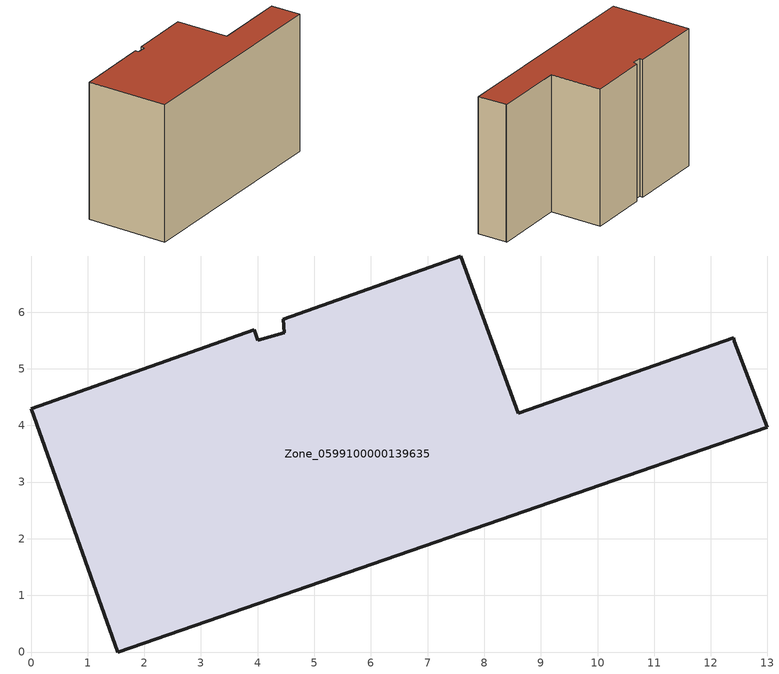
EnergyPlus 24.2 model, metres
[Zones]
Zone_0599100000139635
 floor ground (C_G): 12.4,5.55 12.42,5.48 13,3.97 1.53,0 0,4.29 3.94,5.69 4,5.5 4.47,5.63 4.45,5.87 7.59,6.99 8.6,4.21 z0
 wall outside (C_F): 0,4.29 1.53,0 13,3.97 12.42,5.48 12.4,5.55 8.6,4.21 7.59,6.99 4.45,5.87 4.47,5.63 4,5.5 3.94,5.69 0,4.29 z0:7.74
 roof outside (C_R): 12.42,5.48 12.4,5.55 8.6,4.21 7.59,6.99 4.45,5.87 4.47,5.63 4,5.5 3.94,5.69 0,4.29 1.53,0 13,3.97 z7.74
[BUILDING]
Pand.0599100000139635: North Axis=0; Terrain=City; Loads Convergence Tolerance Value=0.04; Temperature Convergence Tolerance Value=0.4; Solar Distribution=FullExterior; Maximum Number of Warmup Days=25; Minimum Number of Warmup Days=1
[Site:Location]
Rotterdam.The.Hague.AP_ZH_NLD Design_Conditions: Latitude=51.96; Longitude=4.45; Time Zone=1; Elevation=-4.5
[SITE:GROUNDTEMPERATURE:BUILDINGSURFACE]
18, 18, 18, 18, 18, 18, 18, 18, 18, 18, 18, 18
[MATERIAL] Thermal Absorptance=0.9; Solar Absorptance=0.7; Visible Absorptance=0.7
Name | Roughness | Thickness | Conductivity | Density | Specific Heat
G.TC.1946 | MediumSmooth | 0.15 | 1 | 540 | 1210
F.TC.1946 | Rough | 0.3 | 0.857143 | 1920 | 840
R.TC.1946 | MediumRough | 0.2 | 0.909091 | 1500 | 1000
[CONSTRUCTION]
C_G: G.TC.1946
C_F: F.TC.1946
C_R: R.TC.1946
[ZONE]
Zone_0599100000139635: Type=1; Multiplier=1; Ceiling Height=Autocalculate; Volume=Autocalculate; Floor Area=autocalculate; Part of Total Floor Area=Yes
[ZONEINFILTRATION:DESIGNFLOWRATE]
Infil_Zone_0599100000139635: Zone or ZoneList or Space or SpaceList=Zone_0599100000139635; Schedule=AlwaysOn; Design Flow Rate Calculation Method=Flow/Area; Flow Rate per Floor Area=0.003; Constant Term Coefficient=1; Temperature Term Coefficient=0; Velocity Term Coefficient=0; Velocity Squared Term Coefficient=0
[HVACTEMPLATE:ZONE:IDEALLOADSAIRSYSTEM]
Zone_0599100000139635: Maximum Heating Supply Air Temperature=50; Minimum Cooling Supply Air Temperature=13; Maximum Heating Supply Air Humidity Ratio=0.0156; Minimum Cooling Supply Air Humidity Ratio=0.0077; Heating Limit=NoLimit; Cooling Limit=NoLimit; Dehumidification Control Type=ConstantSensibleHeatRatio; Cooling Sensible Heat Ratio=0.7; Dehumidification Setpoint=60; Humidification Control Type=None; Humidification Setpoint=30; Outdoor Air Method=None; Outdoor Air Flow Rate per Person=0.00944; Outdoor Air Flow Rate per Zone Floor Area=0; Outdoor Air Flow Rate per Zone=0; Demand Controlled Ventilation Type=None; Outdoor Air Economizer Type=NoEconomizer; Heat Recovery Type=None; Sensible Heat Recovery Effectiveness=0.7; Latent Heat Recovery Effectiveness=0.65
[ZONECONTROL:THERMOSTAT]
ThermostatControl_Zone_0599100000139635: Zone or ZoneList=Zone_0599100000139635; Control Type Schedule=DualSetpointControlType; Control 1=Thermostat_Zone_0599100000139635; Temperature Difference Between Cutout And Setpoint=0
[THERMOSTATSETPOINT:DUALSETPOINT]
Thermostat_Zone_0599100000139635: Heating Setpoint Temperature Schedule=HeatingSetpoint_Zone_0599100000139635; Cooling Setpoint Temperature Schedule=CoolingSetpoint_Zone_0599100000139635
[SCHEDULE:COMPACT]
HeatingSetpoint_Zone_0599100000139635: Through: 12/31, For: AllDays, Until: 24:00, 21
CoolingSetpoint_Zone_0599100000139635: Through: 12/31, For: AllDays, Until: 24:00, 24
DualSetpointControlType: Through: 12/31, For: AllDays, Until: 24:00, 4
AlwaysOn: Through: 12/31, For: AllDays, Until: 24:00, 1
